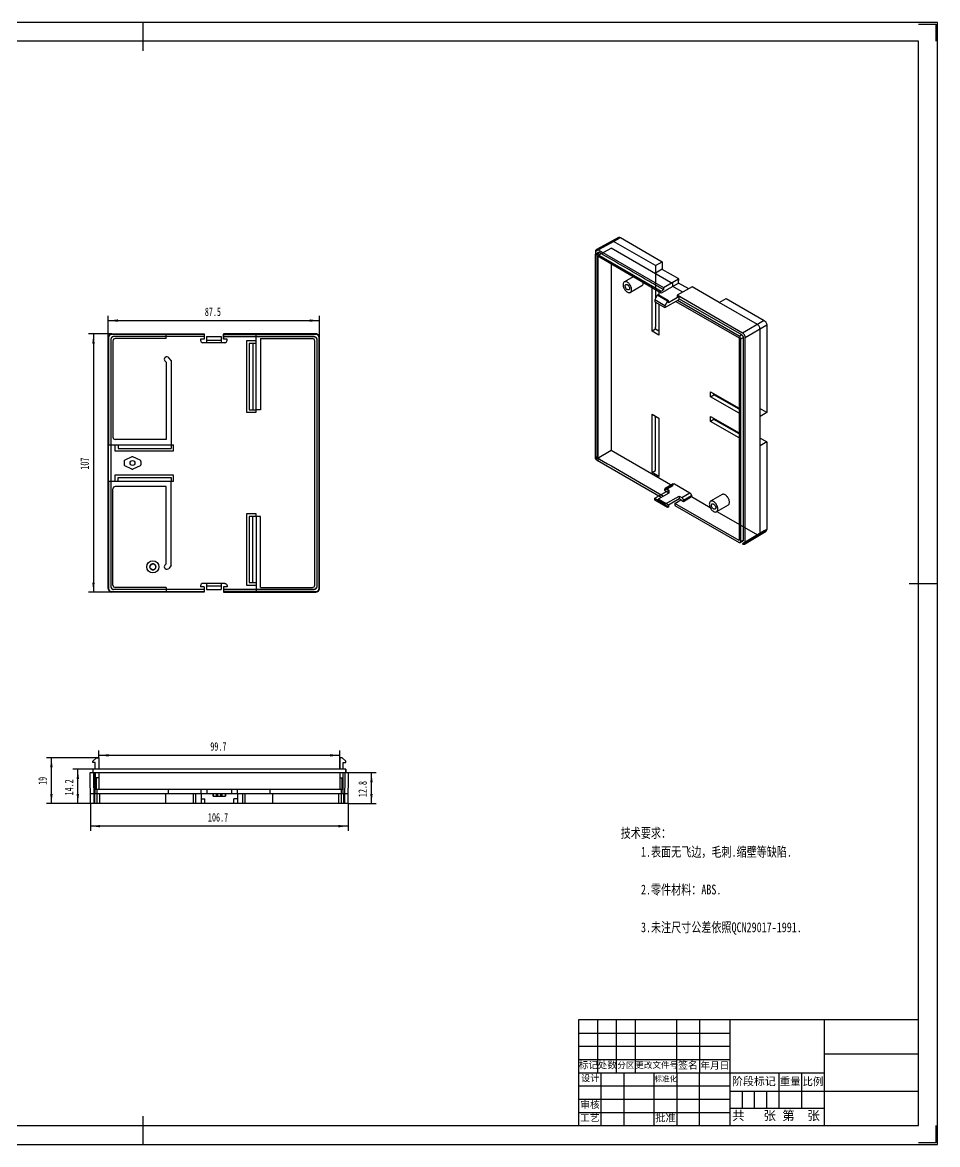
# Model space of a CAD drawing. Header units: millimetres. Extents: x 697 to 1355, y -341 to 124.
# Drawn here: x 975.8 to 1354.8, y -340.5 to 124.2 of the extents above; entities that cross this region are included whole.
import ezdxf

# ---------------------------------------------------------------- set-up
doc = ezdxf.new("R2010")
doc.units = ezdxf.units.MM
doc.layers.get('0').update_dxf_attribs({"lineweight": 0})
for name, color, linetype, lineweight in [('CAXA3', 7, 'Continuous', 25), ('CAXA4', 3, 'Continuous', 25), ('图框_内框线', 5, 'Continuous', 50), ('图框_外框线', 7, 'Continuous', 0), ('图框_标题栏文字', 6, 'Continuous', 0), ('图框_角线', 5, 'Continuous', 140)]:
    doc.layers.add(name, color=color, linetype=linetype, lineweight=lineweight)
doc.styles.add('UserTxtStyle1', font='', dxfattribs={"width": 0.75})
doc.styles.add('工程字', font='')
doc.styles.add('标准', font='', dxfattribs={"width": 0.667})
doc.styles.get('UserTxtStyle1').set_extended_font_data('SimSun')
doc.styles.get('工程字').set_extended_font_data('FangSong_GB2312')
doc.styles.get('标准').set_extended_font_data('FangSong_GB2312')
doc.dimstyles.new('标准', dxfattribs={"dimtxt": 3.5, "dimasz": 4, "dimexe": 2, "dimexo": 0, "dimtad": 1, "dimdsep": 46, "dimtxsty": '标准', "dimcen": 0, "dimdle": 6, "dimazin": 2, "dimtfac": 1, "dimtdec": 3, "dimtmove": 0, "dimatfit": 3, "dimfxl": 0, "dimtolj": 1, "dimtzin": 0, "dimarcsym": 0})

# ---------------------------------------------------------------- blocks, each defined once
blk = doc.blocks.new('*CAXBLOCK1213')
at = {"layer": 'CAXA4', "linetype": 'Continuous', "lineweight": 25}
for points in [[(1003.99, -208.67), (1007.99, -208.17), (1007.99, -209.17)], [(1110.69, -208.67), (1106.69, -208.17), (1106.69, -209.17)]]:
    blk.add_hatch(color=0, dxfattribs=at).paths.add_polyline_path(points, flags=0)
at = {"layer": 'CAXA4', "color": 0, "linetype": 'Continuous', "lineweight": 25}
for p, q in [((1003.99, -199.31), (1003.99, -210.67)), ((1110.69, -199.31), (1110.69, -210.67)), ((1110.69, -208.67), (1003.99, -208.67))]:
    blk.add_line(p, q, dxfattribs=at)
at = {"layer": 'CAXA4', "color": 0, "linetype": 'Continuous', "lineweight": 25, "insert": (1052.64, -203.25), "char_height": 3.5, "attachment_point": 1, "style": '标准'}
blk.add_mtext('\\fFangSong_GB2312|b0|i0|p34;106.7', dxfattribs=at)
blk = doc.blocks.new('*CAXBLOCK1314')
at = {"layer": 'CAXA4', "linetype": 'Continuous', "lineweight": 25}
for points in [[(1120.35, -186.51), (1120.85, -190.51), (1119.85, -190.51)], [(1120.35, -199.31), (1120.85, -195.31), (1119.85, -195.31)]]:
    blk.add_hatch(color=0, dxfattribs=at).paths.add_polyline_path(points, flags=0)
at = {"layer": 'CAXA4', "color": 0, "linetype": 'Continuous', "lineweight": 25}
for p, q in [((1101.59, -186.51), (1122.35, -186.51)), ((1120.35, -199.31), (1120.35, -186.51)), ((1110.69, -199.31), (1122.35, -199.31))]:
    blk.add_line(p, q, dxfattribs=at)
at = {"layer": 'CAXA4', "color": 0, "linetype": 'Continuous', "lineweight": 25, "insert": (1114.93, -196.64), "char_height": 3.5, "attachment_point": 1, "rotation": 90, "style": '标准'}
blk.add_mtext('\\fFangSong_GB2312|b0|i0|p34;12.8', dxfattribs=at)
blk = doc.blocks.new('*CAXBLOCK1415')
at = {"layer": 'CAXA4', "linetype": 'Continuous', "lineweight": 25}
for points in [[(998.74, -185.11), (999.24, -189.11), (998.24, -189.11)], [(998.74, -199.31), (999.24, -195.31), (998.24, -195.31)]]:
    blk.add_hatch(color=0, dxfattribs=at).paths.add_polyline_path(points, flags=0)
at = {"layer": 'CAXA4', "color": 0, "linetype": 'Continuous', "lineweight": 25}
for p, q in [((1004.99, -185.11), (996.74, -185.11)), ((998.74, -199.31), (998.74, -185.11)), ((1003.99, -199.31), (996.74, -199.31))]:
    blk.add_line(p, q, dxfattribs=at)
at = {"layer": 'CAXA4', "color": 0, "linetype": 'Continuous', "lineweight": 25, "insert": (993.32, -195.94), "char_height": 3.5, "attachment_point": 1, "rotation": 90, "style": '标准'}
blk.add_mtext('\\fFangSong_GB2312|b0|i0|p34;14.2', dxfattribs=at)
blk = doc.blocks.new('*CAXBLOCK1516')
at = {"layer": 'CAXA4', "linetype": 'Continuous', "lineweight": 25}
for points in [[(987.8, -180.31), (988.3, -184.31), (987.3, -184.31)], [(987.8, -199.31), (988.3, -195.31), (987.3, -195.31)]]:
    blk.add_hatch(color=0, dxfattribs=at).paths.add_polyline_path(points, flags=0)
at = {"layer": 'CAXA4', "color": 0, "linetype": 'Continuous', "lineweight": 25}
for p, q in [((1007.49, -180.31), (985.8, -180.31)), ((987.8, -199.31), (987.8, -180.31)), ((1003.99, -199.31), (985.8, -199.31))]:
    blk.add_line(p, q, dxfattribs=at)
at = {"layer": 'CAXA4', "color": 0, "linetype": 'Continuous', "lineweight": 25, "insert": (982.38, -191.59), "char_height": 3.5, "attachment_point": 1, "rotation": 90, "style": '标准'}
blk.add_mtext('\\fFangSong_GB2312|b0|i0|p34;19', dxfattribs=at)
blk = doc.blocks.new('*CAXBLOCK1617')
at = {"layer": 'CAXA4', "linetype": 'Continuous', "lineweight": 25}
for points in [[(1007.49, -179.33), (1011.49, -179.83), (1011.49, -178.83)], [(1107.19, -179.33), (1103.19, -179.83), (1103.19, -178.83)]]:
    blk.add_hatch(color=0, dxfattribs=at).paths.add_polyline_path(points, flags=0)
at = {"layer": 'CAXA4', "color": 0, "linetype": 'Continuous', "lineweight": 25}
for p, q in [((1007.49, -180.31), (1007.49, -177.33)), ((1007.49, -179.33), (1107.19, -179.33)), ((1107.19, -185.11), (1107.19, -177.33))]:
    blk.add_line(p, q, dxfattribs=at)
at = {"layer": 'CAXA4', "color": 0, "linetype": 'Continuous', "lineweight": 25, "insert": (1053.62, -173.91), "char_height": 3.5, "attachment_point": 1, "rotation": 0, "style": '标准'}
blk.add_mtext('\\fFangSong_GB2312|b0|i0|p34;99.7', dxfattribs=at)
blk = doc.blocks.new('*CAXBLOCK1819')
at = {"layer": 'CAXA4', "linetype": 'Continuous', "lineweight": 25}
for points in [[(1011.32, 0.72), (1015.32, 0.22), (1015.32, 1.22)], [(1098.82, 0.72), (1094.82, 0.22), (1094.82, 1.22)]]:
    blk.add_hatch(color=0, dxfattribs=at).paths.add_polyline_path(points, flags=0)
at = {"layer": 'CAXA4', "color": 0, "linetype": 'Continuous', "lineweight": 25}
for p, q in [((1011.32, -6.27), (1011.32, 2.72)), ((1011.32, 0.72), (1098.82, 0.72)), ((1098.82, -6.27), (1098.82, 2.72))]:
    blk.add_line(p, q, dxfattribs=at)
at = {"layer": 'CAXA4', "color": 0, "linetype": 'Continuous', "lineweight": 25, "insert": (1051.35, 6.14), "char_height": 3.5, "attachment_point": 1, "style": '标准'}
blk.add_mtext('\\fFangSong_GB2312|b0|i0|p34;87.5', dxfattribs=at)
blk = doc.blocks.new('*CAXBLOCK1920')
at = {"layer": 'CAXA4', "linetype": 'Continuous', "lineweight": 25}
for points in [[(1005.22, -4.77), (1004.72, -8.77), (1005.72, -8.77)], [(1005.22, -111.77), (1004.72, -107.77), (1005.72, -107.77)]]:
    blk.add_hatch(color=0, dxfattribs=at).paths.add_polyline_path(points, flags=0)
at = {"layer": 'CAXA4', "color": 0, "linetype": 'Continuous', "lineweight": 25}
for p, q in [((1012.82, -4.77), (1003.22, -4.77)), ((1005.22, -4.77), (1005.22, -111.77)), ((1012.82, -111.77), (1003.22, -111.77))]:
    blk.add_line(p, q, dxfattribs=at)
at = {"layer": 'CAXA4', "color": 0, "linetype": 'Continuous', "lineweight": 25, "insert": (999.8, -61.02), "char_height": 3.5, "attachment_point": 1, "rotation": 90, "style": '标准'}
blk.add_mtext('\\fFangSong_GB2312|b0|i0|p34;107', dxfattribs=at)

msp = doc.modelspace()

# ---------------------------------------------------------------- linework, layer by layer
at = {"color": 0, "linetype": 'Continuous', "lineweight": 25}
for p, q in [((1213.26, 29.467), (1222.417, 34.509)), ((1222.736, 35.201), (1213.579, 30.159)), ((1214.32, 30.079), (1223.477, 35.121)), ((1237.973, 23.525), (1220.616, 33.546)), ((1223.474, 35.123), (1240.801, 25.119)), ((1213.083, 27.895), (1214.78, 28.875)), ((1213.083, -55.956), (1213.083, 27.895)), ((1213.26, -55.449), (1213.26, 29.462)), ((1214.28, 28.924), (1213.29, 28.352)), ((1213.79, 27.487), (1219.656, 30.717)), ((1213.79, 28.304), (1240.377, 12.954)), ((1214.073, 28.467), (1214.073, -55.388)), ((1214.32, 30.079), (1241.367, 14.464)), ((1245.115, 16.019), (1219.656, 30.717)), ((1213.79, 27.487), (1213.79, -56.368)), ((1240.377, 12.137), (1213.79, 27.487)), ((1219.656, 24.1), (1219.656, -52.981)), ((1237.973, 23.525), (1240.801, 25.119)), ((1237.973, 23.525), (1237.973, 14.342)), ((1240.801, 25.119), (1240.801, 21.976)), ((1228.756, 18.847), (1225.091, 16.731)), ((1240.801, 21.976), (1237.973, 20.343)), ((1247.596, 17.969), (1240.729, 21.934)), ((1232.399, 15.177), (1227.591, 12.401)), ((1236.559, -3.703), (1236.559, 14.342)), ((1241.367, 14.464), (1247.59, 17.973)), ((1241.367, 14.464), (1241.367, 13.525)), ((1242.852, 13.566), (1247.59, 16.301)), ((1245.115, 15.689), (1245.115, 16.019)), ((1249.278, 12.469), (1245.822, 14.464)), ((1253.247, 14.707), (1247.024, 11.198)), ((1251.782, 13.881), (1247.59, 16.301)), ((1264.419, 8.256), (1253.247, 14.707)), ((1238.751, 11.198), (1237.69, 9.361)), ((1237.69, 9.361), (1237.69, 8.545)), ((1241.933, 6.912), (1237.69, 9.361)), ((1237.973, 13.525), (1237.973, 9.851)), ((1239.104, 11.402), (1238.751, 11.198)), ((1242.994, 8.749), (1238.751, 11.198)), ((1243.347, 8.953), (1239.104, 11.402)), ((1239.387, 12.709), (1239.387, 11.239)), ((1242.852, 13.533), (1240.377, 12.137)), ((1240.377, 12.954), (1241.367, 13.525)), ((1241.933, 6.095), (1247.802, 9.484)), ((1247.802, 10.708), (1243.347, 8.136)), ((1247.024, 11.198), (1247.024, 10.259)), ((1274.071, -4.417), (1247.024, 11.198)), ((1247.802, 9.484), (1247.802, 10.708)), ((1247.802, 9.81), (1273.619, -5.095)), ((1264.419, 8.256), (1267.247, 9.851)), ((1267.247, 9.851), (1283.016, 0.747)), ((1237.69, 8.545), (1241.933, 6.095)), ((1237.973, 8.381), (1237.973, -2.029)), ((1239.387, 7.565), (1239.387, -5.336)), ((1242.994, 8.749), (1241.933, 6.912)), ((1241.933, 6.912), (1241.933, 6.095)), ((1243.347, 8.953), (1242.994, 8.749)), ((1243.347, 8.136), (1243.347, 8.953)), ((1246.388, 8.667), (1272.621, -6.479)), ((1272.63, -5.667), (1247.095, 9.075)), ((1280.221, -0.866), (1264.419, 8.256)), ((1283.016, 0.747), (1274.071, -4.417)), ((1237.973, -2.887), (1236.559, -3.703)), ((1239.387, -5.336), (1236.559, -3.703)), ((1237.973, -2.887), (1237.973, -2.029)), ((1239.387, -3.703), (1237.973, -2.887)), ((1275.132, -6.254), (1284.077, -1.09)), ((1281.281, -38.954), (1281.281, -2.703)), ((1284.077, -1.09), (1284.077, -37.302)), ((1011.319, -6.267), (1011.469, -6.416)), ((1011.319, -110.267), (1011.319, -6.272)), ((1011.422, -50.767), (1011.422, -6.37)), ((1011.469, -6.416), (1011.469, -50.767)), ((1012.469, -6.917), (1012.469, -109.617)), ((1012.969, -4.917), (1012.819, -4.767)), ((1012.819, -4.767), (1051.069, -4.767)), ((1012.922, -4.87), (1035.269, -4.87)), ((1035.269, -4.917), (1012.969, -4.917)), ((1013.269, -7.717), (1013.269, -47.517)), ((1051.069, -5.917), (1013.458, -5.917)), ((1035.269, -6.717), (1014.269, -6.717)), ((1035.269, -6.717), (1035.269, -4.87)), ((1035.269, -4.87), (1051.069, -4.87)), ((1049.569, -6.958), (1049.569, -7.417)), ((1051.069, -6.958), (1049.569, -6.958)), ((1059.569, -8.417), (1050.569, -8.417)), ((1051.069, -4.767), (1051.069, -6.958)), ((1052.069, -5.917), (1052.069, -8.417)), ((1052.069, -5.917), (1058.069, -5.917)), ((1052.069, -7.417), (1058.069, -7.417)), ((1058.069, -5.917), (1058.069, -8.417)), ((1059.06, -4.87), (1072.669, -4.87)), ((1059.069, -4.767), (1059.069, -6.958)), ((1097.319, -4.767), (1059.069, -4.767)), ((1096.669, -5.917), (1059.069, -5.917)), ((1060.569, -6.958), (1059.069, -6.958)), ((1060.569, -7.417), (1060.569, -6.958)), ((1068.669, -7.717), (1068.669, -37.217)), ((1072.669, -7.717), (1068.669, -7.717)), ((1069.769, -8.767), (1069.769, -36.167)), ((1072.669, -8.767), (1069.769, -8.767)), ((1071.269, -8.767), (1071.269, -36.167)), ((1072.669, -36.167), (1072.669, -4.87)), ((1072.669, -4.87), (1097.216, -4.87)), ((1097.174, -4.917), (1072.669, -4.917)), ((1074.369, -6.717), (1074.369, -36.167)), ((1074.369, -6.717), (1095.869, -6.717)), ((1096.869, -108.817), (1096.869, -7.717)), ((1097.319, -4.767), (1097.169, -4.917)), ((1097.669, -6.917), (1097.669, -109.617)), ((1098.819, -6.267), (1098.669, -6.416)), ((1098.669, -110.117), (1098.669, -6.416)), ((1098.716, -6.37), (1098.716, -110.164)), ((1098.819, -110.267), (1098.819, -6.272)), ((1272.621, -6.479), (1272.621, -90.333)), ((1272.63, -5.667), (1273.619, -5.095)), ((1273.329, -6.887), (1274.319, -6.315)), ((1273.329, -90.739), (1273.329, -6.887)), ((1274.319, -6.315), (1274.319, -90.17)), ((1275.132, -91.17), (1275.132, -6.259)), ((1034.812, -15.994), (1035.269, -16.535)), ((1035.269, -16.535), (1035.269, -48.517)), ((1037.369, -15.767), (1036.416, -14.639)), ((1037.369, -15.767), (1037.369, -50.767)), ((1260.813, -30.811), (1260.813, -28.769)), ((1260.813, -28.769), (1272.621, -35.587)), ((1260.813, -30.811), (1262.227, -29.994)), ((1272.621, -37.628), (1260.813, -30.811)), ((1262.227, -29.994), (1262.227, -29.586)), ((1272.621, -35.995), (1262.227, -29.994)), ((1069.769, -36.167), (1072.669, -36.167)), ((1072.669, -37.217), (1072.669, -36.167)), ((1074.369, -36.167), (1072.669, -36.167)), ((1284.077, -37.302), (1281.248, -35.669)), ((1068.669, -37.217), (1072.669, -37.217)), ((1236.559, -38.078), (1239.387, -39.711)), ((1236.559, -62.165), (1236.559, -38.078)), ((1239.387, -39.711), (1239.387, -63.798)), ((1260.813, -41.017), (1260.813, -38.976)), ((1260.813, -38.976), (1272.621, -45.793)), ((1262.227, -40.2), (1260.813, -41.017)), ((1272.621, -47.835), (1260.813, -41.017)), ((1262.227, -40.2), (1262.227, -39.792)), ((1272.621, -46.202), (1262.227, -40.2)), ((1284.077, -37.302), (1281.281, -38.954)), ((1281.281, -51.201), (1281.281, -38.954)), ((1011.422, -65.767), (1011.422, -50.767)), ((1011.422, -50.767), (1038.369, -50.767)), ((1014.069, -50.767), (1014.069, -53.267)), ((1035.269, -48.517), (1014.269, -48.517)), ((1015.469, -50.767), (1015.469, -52.267)), ((1037.369, -50.767), (1037.369, -52.267)), ((1038.369, -53.267), (1038.369, -50.767)), ((1284.077, -49.549), (1281.248, -47.916)), ((1284.077, -49.549), (1281.281, -51.201)), ((1284.077, -49.549), (1284.077, -85.761)), ((1014.069, -53.267), (1038.369, -53.267)), ((1015.469, -52.267), (1037.369, -52.267)), ((1021.161, -55.762), (1018.161, -57.133)), ((1024.577, -57.133), (1021.577, -55.762)), ((1213.083, -55.96), (1214.073, -55.388)), ((1213.79, -56.368), (1219.656, -52.981)), ((1219.656, -52.981), (1245.115, -67.679)), ((1281.281, -87.452), (1281.281, -51.201)), ((1017.869, -57.588), (1017.869, -58.945)), ((1021.161, -60.772), (1018.161, -59.4)), ((1024.577, -59.4), (1021.577, -60.772)), ((1024.869, -57.588), (1024.869, -58.945)), ((1213.79, -57.184), (1214.78, -56.613)), ((1240.377, -72.534), (1213.79, -57.184)), ((1014.069, -63.267), (1014.069, -65.767)), ((1038.369, -63.267), (1014.069, -63.267)), ((1015.469, -65.767), (1015.469, -64.267)), ((1015.469, -64.267), (1037.369, -64.267)), ((1037.369, -64.267), (1037.369, -65.767)), ((1038.369, -65.767), (1038.369, -63.267)), ((1236.559, -62.165), (1237.973, -61.348)), ((1239.387, -63.798), (1236.559, -62.165)), ((1011.422, -110.164), (1011.422, -65.767)), ((1011.422, -65.767), (1038.369, -65.767)), ((1011.469, -65.767), (1011.469, -110.117)), ((1013.269, -108.817), (1013.269, -69.017)), ((1035.269, -68.017), (1014.269, -68.017)), ((1035.269, -99.998), (1035.269, -68.017)), ((1037.369, -100.767), (1037.369, -65.767)), ((1237.69, -72.861), (1243.559, -69.472)), ((1245.822, -66.941), (1241.791, -69.268)), ((1245.115, -67.679), (1241.791, -69.643)), ((1241.791, -69.268), (1241.791, -69.643)), ((1241.791, -69.643), (1242.852, -70.255)), ((1245.33, -66.905), (1242.006, -68.824)), ((1242.499, -68.86), (1243.559, -69.472)), ((1243.559, -69.472), (1243.559, -70.697)), ((1245.115, -67.679), (1245.115, -67.349)), ((1245.822, -66.941), (1252.186, -70.615)), ((1237.69, -72.861), (1241.933, -75.31)), ((1237.69, -73.677), (1237.69, -72.861)), ((1242.994, -76.739), (1237.69, -73.677)), ((1239.104, -74.085), (1238.751, -74.29)), ((1243.559, -70.697), (1239.104, -73.269)), ((1243.347, -75.718), (1239.104, -73.269)), ((1239.104, -73.269), (1239.104, -74.085)), ((1243.347, -76.535), (1239.104, -74.085)), ((1241.933, -75.31), (1247.802, -71.922)), ((1242.852, -70.289), (1242.852, -70.255)), ((1243.559, -70.697), (1242.852, -70.289)), ((1247.802, -73.146), (1243.347, -75.718)), ((1246.034, -74.984), (1248.509, -73.521)), ((1247.802, -71.922), (1248.863, -72.534)), ((1247.802, -71.922), (1247.802, -73.146)), ((1248.509, -73.555), (1247.802, -73.146)), ((1248.509, -73.521), (1249.57, -74.134)), ((1248.509, -73.521), (1248.509, -73.555)), ((1248.863, -72.534), (1252.186, -70.615)), ((1252.893, -71.84), (1249.57, -73.759)), ((1249.57, -74.134), (1252.893, -72.17)), ((1249.57, -73.759), (1249.57, -74.134)), ((1252.893, -71.84), (1252.893, -72.17)), ((1252.893, -72.17), (1260.613, -76.627)), ((1265.608, -71.328), (1260.8, -74.104)), ((1241.933, -76.127), (1241.933, -75.31)), ((1243.347, -76.535), (1242.994, -76.739)), ((1243.347, -75.718), (1243.347, -76.535)), ((1272.621, -90.333), (1246.034, -74.984)), ((1246.034, -74.984), (1246.034, -75.8)), ((1246.034, -75.8), (1272.63, -91.154)), ((1268.108, -75.658), (1263.3, -78.434)), ((1263.408, -78.358), (1264.419, -78.941)), ((1264.419, -78.941), (1280.221, -88.064)), ((1072.669, -79.317), (1068.669, -79.317)), ((1068.669, -79.317), (1068.669, -108.817)), ((1072.669, -80.367), (1069.769, -80.367)), ((1069.769, -80.367), (1069.769, -107.767)), ((1071.269, -107.767), (1071.269, -80.367)), ((1072.669, -80.367), (1072.669, -79.317)), ((1074.369, -80.367), (1072.669, -80.367)), ((1072.669, -80.367), (1072.669, -111.664)), ((1074.369, -109.817), (1074.369, -80.367)), ((1283.016, -86.374), (1274.071, -91.783)), ((1274.83, -91.852), (1283.775, -86.443)), ((1284.077, -85.761), (1275.132, -91.17)), ((1272.63, -91.154), (1273.619, -90.583)), ((1273.121, -91.199), (1274.111, -90.627)), ((1273.329, -90.742), (1274.319, -90.17)), ((1034.812, -100.539), (1035.269, -99.998)), ((1037.369, -100.767), (1036.416, -101.894)), ((1011.469, -110.117), (1011.319, -110.267)), ((1051.069, -110.617), (1013.458, -110.617)), ((1035.269, -109.817), (1014.269, -109.817)), ((1035.269, -109.817), (1035.269, -111.664)), ((1049.569, -109.117), (1049.569, -109.576)), ((1051.069, -109.576), (1049.569, -109.576)), ((1059.569, -108.117), (1050.569, -108.117)), ((1051.069, -109.576), (1051.069, -111.767)), ((1052.069, -108.117), (1052.069, -110.617)), ((1052.069, -109.117), (1058.069, -109.117)), ((1052.069, -110.617), (1058.069, -110.617)), ((1058.069, -108.117), (1058.069, -110.617)), ((1060.569, -109.576), (1059.069, -109.576)), ((1059.069, -109.576), (1059.069, -111.767)), ((1059.069, -110.617), (1096.669, -110.617)), ((1060.569, -109.117), (1060.569, -109.576)), ((1068.669, -108.817), (1072.669, -108.817)), ((1069.769, -107.767), (1072.669, -107.767)), ((1074.369, -109.817), (1095.869, -109.817)), ((1098.819, -110.267), (1098.669, -110.117)), ((1012.969, -111.617), (1012.819, -111.767)), ((1051.069, -111.767), (1012.819, -111.767)), ((1035.269, -111.664), (1012.922, -111.664)), ((1035.269, -111.617), (1012.969, -111.617)), ((1051.079, -111.664), (1035.269, -111.664)), ((1072.669, -111.664), (1059.069, -111.664)), ((1059.069, -111.767), (1097.319, -111.767)), ((1072.669, -111.617), (1097.169, -111.617)), ((1097.216, -111.664), (1072.669, -111.664)), ((1097.319, -111.767), (1097.169, -111.617)), ((1004.991, -181.812), (1006.491, -180.312)), ((1006.491, -180.312), (1007.491, -180.312)), ((1007.491, -180.312), (1007.491, -185.112)), ((1108.191, -180.312), (1107.191, -180.312)), ((1107.191, -180.312), (1107.191, -185.112)), ((1109.691, -181.812), (1108.191, -180.312)), ((1004.991, -185.112), (1004.981, -186.512)), ((1004.991, -182.312), (1004.991, -181.812)), ((1005.991, -182.312), (1004.991, -182.312)), ((1004.991, -185.106), (1004.991, -186.512)), ((1109.691, -185.112), (1004.991, -185.112)), ((1005.991, -185.112), (1005.991, -182.312)), ((1108.691, -182.312), (1109.691, -182.312)), ((1108.691, -185.112), (1108.691, -182.312)), ((1109.691, -182.312), (1109.691, -181.812)), ((1109.702, -186.512), (1109.691, -185.105)), ((1109.691, -185.112), (1109.691, -186.512)), ((1003.991, -199.312), (1003.841, -186.512)), ((1003.841, -186.512), (1013.09, -186.512)), ((1005.491, -199.312), (1005.341, -186.512)), ((1005.991, -195.312), (1005.991, -186.512)), ((1007.491, -188.612), (1005.991, -188.612)), ((1006.087, -193.312), (1006.008, -186.512)), ((1006.491, -193.312), (1006.491, -188.612)), ((1007.491, -186.512), (1007.491, -193.312)), ((1013.09, -186.512), (1015.593, -186.512)), ((1015.593, -186.512), (1099.089, -186.512)), ((1099.089, -186.512), (1101.591, -186.512)), ((1101.591, -186.512), (1110.841, -186.512)), ((1107.191, -186.512), (1107.191, -193.312)), ((1107.191, -188.612), (1108.691, -188.612)), ((1108.191, -193.312), (1108.191, -188.612)), ((1108.595, -193.312), (1108.675, -186.512)), ((1108.691, -195.312), (1108.691, -186.512)), ((1109.341, -186.512), (1109.191, -199.312)), ((1110.691, -199.312), (1110.841, -186.512)), ((1006.087, -193.312), (1011.841, -193.312)), ((1006.791, -199.312), (1006.791, -193.312)), ((1011.841, -193.312), (1016.841, -193.312)), ((1016.841, -193.312), (1097.841, -193.312)), ((1036.291, -195.312), (1036.291, -193.312)), ((1049.841, -195.312), (1049.841, -193.312)), ((1052.341, -195.312), (1052.341, -193.312)), ((1062.341, -193.312), (1062.341, -195.312)), ((1064.841, -195.312), (1064.841, -193.312)), ((1078.391, -195.312), (1078.391, -193.312)), ((1097.841, -193.312), (1102.841, -193.312)), ((1102.841, -193.312), (1108.595, -193.312)), ((1107.891, -199.312), (1107.891, -193.312)), ((1110.739, -195.312), (1003.944, -195.312)), ((1110.691, -199.312), (1003.991, -199.312)), ((1005.791, -199.312), (1005.791, -195.312)), ((1007.841, -199.312), (1007.841, -195.312)), ((1035.241, -199.312), (1035.241, -195.312)), ((1046.591, -199.312), (1046.591, -195.312)), ((1047.591, -199.312), (1047.591, -195.312)), ((1049.841, -195.312), (1049.841, -199.312)), ((1049.841, -197.312), (1051.341, -197.312)), ((1051.341, -199.312), (1051.341, -197.312)), ((1054.792, -195.312), (1054.792, -196.312)), ((1054.792, -196.312), (1059.891, -196.312)), ((1054.836, -196.312), (1054.836, -195.312)), ((1056.208, -196.312), (1056.208, -195.312)), ((1056.345, -196.312), (1056.345, -195.312)), ((1056.662, -196.312), (1056.662, -195.312)), ((1058.02, -196.312), (1058.02, -195.312)), ((1058.338, -196.312), (1058.338, -195.312)), ((1058.475, -196.312), (1058.475, -195.312)), ((1059.846, -196.312), (1059.846, -195.312)), ((1059.891, -195.312), (1059.891, -196.312)), ((1064.841, -197.312), (1063.341, -197.312)), ((1063.341, -199.312), (1063.341, -197.312)), ((1064.841, -195.312), (1064.841, -199.312)), ((1067.091, -199.312), (1067.091, -195.312)), ((1068.091, -199.312), (1068.091, -195.312)), ((1079.441, -199.312), (1079.441, -195.312)), ((1106.841, -199.312), (1106.841, -195.312)), ((1108.891, -199.312), (1108.891, -195.312))]:
    msp.add_line(p, q, dxfattribs=at)
for centre, radius in [((1021.366, -58.266), 0.997), ((1029.819, -101.267), 2.5), ((1029.818, -101.266), 1.251)]:
    msp.add_circle(centre, radius, dxfattribs=at)
for centre, radius, start, end in [((1012.969, -6.416), 1.5, 89.99717, 180.00928), ((1013.471, -6.918), 1.002, 90.75927, 179.89454), ((1014.269, -7.717), 1, 90, 179.99989), ((1095.869, -7.717), 1, 0, 90), ((1096.667, -6.919), 1.002, 0.10784, 89.89216), ((1035.614, -15.317), 1.05, 40.20782, 220.20782), ((1014.269, -47.517), 1, 180, 270), ((1021.369, -56.223), 0.506, 65.7454, 114.2546), ((1018.379, -57.594), 0.51, 115.28802, 179.27915), ((1018.379, -58.939), 0.51, 180.72085, 244.71198), ((1024.359, -57.594), 0.51, 0.72085, 64.71197), ((1024.359, -58.939), 0.51, 295.28803, 359.27915), ((7505.651, 10809.059), 12555.392, 239.9305525, 240.0706511), ((1021.369, -60.31), 0.506, 245.7454, 294.2546), ((1014.269, -69.017), 1, 90, 180), ((1035.614, -101.217), 1.05, 139.79218, 319.79218), ((1012.819, -110.267), 1.5, 179.99452, 270.00548), ((1012.969, -110.117), 1.5, 179.99072, 270.00283), ((1013.471, -109.615), 1.002, 180.10546, 269.24073), ((1014.269, -108.817), 1, 180, 269.99989), ((1095.869, -108.817), 1, 270, 0), ((1096.667, -109.615), 1.002, 270.10784, 359.89216), ((1097.319, -110.267), 1.5, 269.99453, 0.00547)]:
    msp.add_arc(centre, radius, start, end, dxfattribs=at)
msp.add_ellipse((1097.169, -110.117), major_axis=(-1.061, 1.061), ratio=0.9998629, start_param=2.3562631, end_param=3.9269222, dxfattribs=at)
for points, knots in [([(1220.616, 33.546), (1220.524, 33.603), (1220.33, 33.69), (1220.019, 33.703), (1219.746, 33.559), (1219.584, 33.276), (1219.557, 33.054), (1219.555, 32.933)], [0, 0, 0, 0, 0.325254, 0.6233847, 0.9044049, 1.2032266, 1.5639782, 1.5639782, 1.5639782, 1.5639782]), ([(1222.417, 34.509), (1222.417, 34.626), (1222.442, 34.842), (1222.59, 35.12), (1222.849, 35.274), (1223.167, 35.269), (1223.371, 35.183), (1223.474, 35.123)], [0, 0, 0, 0, 0.3493677, 0.6421119, 0.9117268, 1.2072724, 1.5628623, 1.5628623, 1.5628623, 1.5628623]), ([(1213.083, 27.895), (1213.083, 27.946), (1213.091, 28.042), (1213.131, 28.174), (1213.196, 28.281), (1213.287, 28.359), (1213.399, 28.398), (1213.525, 28.401), (1213.659, 28.37), (1213.746, 28.329), (1213.79, 28.304)], [0, 0, 0, 0, 0.1515508, 0.2872845, 0.4096351, 0.5236246, 0.6376138, 0.7599634, 0.8956957, 1.0472451, 1.0472451, 1.0472451, 1.0472451]), ([(1213.26, 29.462), (1213.26, 29.523), (1213.266, 29.64), (1213.303, 29.805), (1213.365, 29.95), (1213.452, 30.069), (1213.563, 30.157), (1213.694, 30.211), (1213.84, 30.23), (1213.996, 30.213), (1214.16, 30.163), (1214.267, 30.11), (1214.32, 30.079)], [0, 0, 0, 0, 0.1813672, 0.3498658, 0.5063289, 0.6507248, 0.7883116, 0.9256667, 1.0694876, 1.2242978, 1.3944139, 1.5803751, 1.5803751, 1.5803751, 1.5803751]), ([(1214.78, 28.875), (1214.754, 28.89), (1214.703, 28.916), (1214.625, 28.946), (1214.548, 28.965), (1214.475, 28.973), (1214.405, 28.969), (1214.339, 28.953), (1214.279, 28.926), (1214.226, 28.887), (1214.179, 28.839), (1214.141, 28.78), (1214.111, 28.712), (1214.089, 28.637), (1214.076, 28.554), (1214.073, 28.496), (1214.073, 28.467)], [0, 0, 0, 0, 0.0888354, 0.1723842, 0.2507338, 0.3242767, 0.3937496, 0.4602442, 0.5251585, 0.590073, 0.6565679, 0.7260413, 0.7995849, 0.8779353, 0.9614849, 1.0503211, 1.0503211, 1.0503211, 1.0503211]), ([(1241.367, 13.525), (1239.151, 14.805), (1230.291, 19.925), (1221.433, 25.049), (1214.78, 28.875)], [0, 0, 0, 0, 7.6764195, 30.7002386, 30.7002386, 30.7002386, 30.7002386]), ([(1228.109, 13.545), (1228.109, 13.767), (1228.041, 14.24), (1227.797, 14.94), (1227.411, 15.614), (1226.923, 16.189), (1226.385, 16.616), (1225.832, 16.847), (1225.303, 16.864), (1224.864, 16.607), (1224.616, 16.136), (1224.573, 15.771), (1224.573, 15.575)], [0, 0, 0, 0, 0.6636356, 1.4200747, 2.2125675, 2.9798541, 3.66978, 4.2556827, 4.7498256, 5.2022102, 5.698779, 6.2882426, 6.2882426, 6.2882426, 6.2882426]), ([(1224.573, 15.575), (1224.573, 15.344), (1224.649, 14.861), (1224.902, 14.156), (1225.292, 13.49), (1225.779, 12.925), (1226.316, 12.505), (1226.869, 12.281), (1227.399, 12.273), (1227.83, 12.539), (1228.065, 13.003), (1228.109, 13.357), (1228.109, 13.545)], [0, 0, 0, 0, 0.6907166, 1.4515785, 2.234941, 2.9927673, 3.678033, 4.262179, 4.7557036, 5.2084558, 5.700108, 6.2643161, 6.2643161, 6.2643161, 6.2643161]), ([(1227.225, 14.056), (1227.225, 13.948), (1227.2, 13.748), (1227.041, 13.499), (1226.771, 13.398), (1226.467, 13.461), (1226.163, 13.647), (1225.882, 13.934), (1225.652, 14.291), (1225.498, 14.678), (1225.456, 14.948), (1225.456, 15.076)], [0, 0, 0, 0, 0.3231713, 0.5904137, 0.8431551, 1.1352972, 1.4899511, 1.8976968, 2.3311005, 2.7558683, 3.1399135, 3.1399135, 3.1399135, 3.1399135]), ([(1225.457, 15.029), (1225.457, 15.137), (1225.479, 15.333), (1225.597, 15.603), (1225.855, 15.714), (1226.153, 15.7), (1226.469, 15.521), (1226.767, 15.235), (1227.018, 14.866), (1227.18, 14.466), (1227.224, 14.187), (1227.225, 14.056)], [0, 0, 0, 0, 0.325137, 0.5913911, 0.8329334, 1.1148844, 1.4601485, 1.8953291, 2.3457445, 2.7883216, 3.182114, 3.182114, 3.182114, 3.182114]), ([(1232.399, 15.178), (1232.489, 15.23), (1232.689, 15.402), (1232.88, 15.807), (1232.917, 16.142), (1232.917, 16.322)], [0, 0, 0, 0, 0.3106865, 0.769503, 1.3086769, 1.3086769, 1.3086769, 1.3086769]), ([(1245.822, 14.464), (1245.774, 14.492), (1245.679, 14.56), (1245.504, 14.731), (1245.319, 14.99), (1245.187, 15.28), (1245.127, 15.517), (1245.115, 15.633), (1245.115, 15.689)], [0, 0, 0, 0, 0.1672938, 0.3476132, 0.7317155, 1.1158186, 1.2961389, 1.463434, 1.463434, 1.463434, 1.463434]), ([(1283.016, 0.747), (1283.134, 0.679), (1283.361, 0.502), (1283.648, 0.165), (1283.88, -0.232), (1284.034, -0.656), (1284.077, -0.949), (1284.077, -1.09)], [0, 0, 0, 0, 0.4076908, 0.8557205, 1.3226657, 1.7790351, 2.2010318, 2.2010318, 2.2010318, 2.2010318]), ([(1275.132, -6.259), (1275.132, -6.121), (1275.092, -5.834), (1274.943, -5.415), (1274.715, -5.016), (1274.425, -4.671), (1274.193, -4.487), (1274.071, -4.417)], [0, 0, 0, 0, 0.4123317, 0.860363, 1.3273083, 1.7836761, 2.2055877, 2.2055877, 2.2055877, 2.2055877]), ([(1281.281, -2.703), (1281.281, -2.564), (1281.239, -2.269), (1281.08, -1.837), (1280.838, -1.431), (1280.55, -1.098), (1280.33, -0.925), (1280.221, -0.866)], [0, 0, 0, 0, 0.418153, 0.8844326, 1.3724037, 1.8289387, 2.2003366, 2.2003366, 2.2003366, 2.2003366]), ([(1011.319, -6.272), (1011.319, -6.115), (1011.367, -5.802), (1011.581, -5.378), (1011.914, -5.04), (1012.34, -4.818), (1012.659, -4.767), (1012.819, -4.767)], [0, 0, 0, 0, 0.4706466, 0.9341346, 1.4010888, 1.8719539, 2.3521575, 2.3521575, 2.3521575, 2.3521575]), ([(1011.422, -6.37), (1011.423, -6.211), (1011.473, -5.889), (1011.702, -5.456), (1012.056, -5.119), (1012.477, -4.912), (1012.78, -4.865), (1012.922, -4.87)], [0, 0, 0, 0, 0.4761351, 0.9566825, 1.4447305, 1.9183269, 2.34466, 2.34466, 2.34466, 2.34466]), ([(1013.458, -5.917), (1013.421, -5.917), (1013.347, -5.922), (1013.237, -5.942), (1013.13, -5.974), (1013.027, -6.018), (1012.93, -6.073), (1012.84, -6.138), (1012.757, -6.213), (1012.683, -6.296), (1012.619, -6.387), (1012.565, -6.485), (1012.523, -6.588), (1012.492, -6.695), (1012.474, -6.805), (1012.469, -6.88), (1012.469, -6.917)], [0, 0, 0, 0, 0.1113096, 0.2226131, 0.3339108, 0.4452028, 0.556489, 0.6677695, 0.7790442, 0.8903132, 1.0015765, 1.112834, 1.2240857, 1.3353317, 1.446572, 1.5578065, 1.5578065, 1.5578065, 1.5578065]), ([(1096.669, -5.917), (1096.707, -5.917), (1096.781, -5.921), (1096.892, -5.94), (1097, -5.971), (1097.104, -6.014), (1097.202, -6.069), (1097.293, -6.134), (1097.377, -6.209), (1097.452, -6.292), (1097.517, -6.384), (1097.572, -6.482), (1097.615, -6.586), (1097.646, -6.694), (1097.665, -6.804), (1097.669, -6.879), (1097.669, -6.917)], [0, 0, 0, 0, 0.1120454, 0.2240967, 0.3361538, 0.4482168, 0.5602857, 0.6723605, 0.7844411, 0.8965276, 1.00862, 1.1207182, 1.2328223, 1.3449323, 1.4570482, 1.5691704, 1.5691704, 1.5691704, 1.5691704]), ([(1098.669, -6.416), (1098.669, -6.261), (1098.621, -5.95), (1098.408, -5.528), (1098.075, -5.19), (1097.65, -4.969), (1097.333, -4.917), (1097.174, -4.917)], [0, 0, 0, 0, 0.4649553, 0.9284433, 1.3953976, 1.8662627, 2.341327, 2.341327, 2.341327, 2.341327]), ([(1097.216, -4.87), (1097.359, -4.863), (1097.661, -4.908), (1098.08, -5.116), (1098.43, -5.453), (1098.661, -5.886), (1098.713, -6.208), (1098.716, -6.37)], [0, 0, 0, 0, 0.4272913, 0.8967595, 1.3833409, 1.8612404, 2.344784, 2.344784, 2.344784, 2.344784]), ([(1098.819, -6.272), (1098.819, -6.195), (1098.808, -6.04), (1098.755, -5.812), (1098.666, -5.592), (1098.543, -5.388), (1098.389, -5.207), (1098.209, -5.052), (1098.007, -4.927), (1097.788, -4.835), (1097.557, -4.779), (1097.398, -4.767), (1097.319, -4.767)], [0, 0, 0, 0, 0.2306969, 0.4643984, 0.7017636, 0.9386415, 1.1752924, 1.4119026, 1.6487857, 1.8849541, 2.1221773, 2.359471, 2.359471, 2.359471, 2.359471]), ([(1273.329, -6.887), (1273.328, -6.831), (1273.318, -6.716), (1273.262, -6.479), (1273.136, -6.188), (1272.949, -5.932), (1272.772, -5.763), (1272.678, -5.695), (1272.63, -5.667)], [0, 0, 0, 0, 0.1666393, 0.3463559, 0.7278317, 1.1098786, 1.290253, 1.4577322, 1.4577322, 1.4577322, 1.4577322]), ([(1273.619, -5.095), (1273.646, -5.111), (1273.7, -5.147), (1273.777, -5.208), (1273.852, -5.277), (1273.925, -5.355), (1273.993, -5.439), (1274.057, -5.528), (1274.115, -5.623), (1274.167, -5.721), (1274.212, -5.821), (1274.25, -5.922), (1274.28, -6.023), (1274.302, -6.123), (1274.315, -6.22), (1274.318, -6.284), (1274.319, -6.315)], [0, 0, 0, 0, 0.0939173, 0.1924447, 0.2950279, 0.4009872, 0.5095469, 0.6198617, 0.7310414, 0.8421742, 0.9523495, 1.0606805, 1.1663279, 1.2685246, 1.3666024, 1.4600217, 1.4600217, 1.4600217, 1.4600217]), ([(1214.32, -57.286), (1214.256, -57.249), (1214.129, -57.162), (1213.951, -57.003), (1213.785, -56.817), (1213.634, -56.608), (1213.504, -56.382), (1213.398, -56.148), (1213.32, -55.91), (1213.272, -55.677), (1213.26, -55.523), (1213.26, -55.449)], [0, 0, 0, 0, 0.2230709, 0.4615417, 0.7125533, 0.9714377, 1.2325997, 1.4916253, 1.7422065, 1.9812158, 2.2037682, 2.2037682, 2.2037682, 2.2037682]), ([(1214.073, -55.388), (1214.073, -55.419), (1214.076, -55.484), (1214.09, -55.582), (1214.112, -55.682), (1214.142, -55.784), (1214.181, -55.886), (1214.226, -55.987), (1214.279, -56.085), (1214.338, -56.18), (1214.403, -56.27), (1214.472, -56.355), (1214.545, -56.432), (1214.621, -56.501), (1214.699, -56.562), (1214.753, -56.597), (1214.78, -56.613)], [0, 0, 0, 0, 0.0941205, 0.1929639, 0.2959772, 0.4024753, 0.511672, 0.6227075, 0.7346741, 0.8466407, 0.957676, 1.0668724, 1.17337, 1.2763827, 1.3752254, 1.4693451, 1.4693451, 1.4693451, 1.4693451]), ([(1213.79, -57.184), (1213.741, -57.156), (1213.646, -57.089), (1213.468, -56.921), (1213.278, -56.663), (1213.15, -56.37), (1213.094, -56.132), (1213.083, -56.015), (1213.083, -55.96)], [0, 0, 0, 0, 0.1679106, 0.3490672, 0.7334964, 1.1179264, 1.2990841, 1.466996, 1.466996, 1.466996, 1.466996]), ([(1242.499, -68.86), (1242.455, -68.835), (1242.369, -68.795), (1242.236, -68.768), (1242.113, -68.776), (1242.003, -68.818), (1241.912, -68.892), (1241.843, -68.995), (1241.8, -69.124), (1241.791, -69.218), (1241.791, -69.268)], [0, 0, 0, 0, 0.1498261, 0.2822334, 0.4023291, 0.5159919, 0.6296551, 0.7497517, 0.8821603, 1.0319878, 1.0319878, 1.0319878, 1.0319878]), ([(1245.115, -67.349), (1245.115, -67.299), (1245.123, -67.205), (1245.166, -67.076), (1245.235, -66.974), (1245.327, -66.9), (1245.436, -66.857), (1245.56, -66.849), (1245.693, -66.876), (1245.779, -66.916), (1245.822, -66.941)], [0, 0, 0, 0, 0.1498275, 0.2822361, 0.4023327, 0.5159959, 0.6296587, 0.7497544, 0.8821617, 1.0319878, 1.0319878, 1.0319878, 1.0319878]), ([(1248.863, -72.534), (1248.911, -72.562), (1249.005, -72.63), (1249.181, -72.801), (1249.366, -73.06), (1249.498, -73.35), (1249.558, -73.587), (1249.57, -73.703), (1249.57, -73.759)], [0, 0, 0, 0, 0.1672938, 0.3476132, 0.7317154, 1.1158185, 1.2961388, 1.4634339, 1.4634339, 1.4634339, 1.4634339]), ([(1252.186, -70.615), (1252.234, -70.643), (1252.329, -70.711), (1252.504, -70.882), (1252.689, -71.141), (1252.821, -71.431), (1252.881, -71.668), (1252.893, -71.784), (1252.893, -71.84)], [0, 0, 0, 0, 0.1672938, 0.3476132, 0.7317154, 1.1158185, 1.2961388, 1.4634339, 1.4634339, 1.4634339, 1.4634339]), ([(1263.818, -77.278), (1263.818, -77.048), (1263.742, -76.564), (1263.489, -75.86), (1263.1, -75.193), (1262.613, -74.628), (1262.075, -74.208), (1261.522, -73.984), (1260.992, -73.976), (1260.562, -74.242), (1260.326, -74.706), (1260.282, -75.061), (1260.282, -75.249)], [0, 0, 0, 0, 0.6907166, 1.4515785, 2.234941, 2.9927673, 3.678033, 4.262179, 4.7557036, 5.2084558, 5.700108, 6.2643161, 6.2643161, 6.2643161, 6.2643161]), ([(1268.626, -74.514), (1268.626, -74.307), (1268.57, -73.872), (1268.36, -73.232), (1268.034, -72.611), (1267.618, -72.059), (1267.143, -71.616), (1266.644, -71.316), (1266.15, -71.182), (1265.798, -71.231), (1265.638, -71.311), (1265.609, -71.329)], [0, 0, 0, 0, 0.6206565, 1.3027402, 2.0132002, 2.7140672, 3.3689868, 3.9500611, 4.4464235, 4.8754723, 4.9779574, 4.9779574, 4.9779574, 4.9779574]), ([(1260.282, -75.249), (1260.282, -75.47), (1260.35, -75.943), (1260.594, -76.643), (1260.98, -77.317), (1261.468, -77.892), (1262.007, -78.319), (1262.559, -78.55), (1263.089, -78.567), (1263.527, -78.31), (1263.775, -77.839), (1263.818, -77.474), (1263.818, -77.278)], [0, 0, 0, 0, 0.6636356, 1.4200747, 2.2125675, 2.9798541, 3.66978, 4.2556827, 4.7498256, 5.2022102, 5.698779, 6.2882426, 6.2882426, 6.2882426, 6.2882426]), ([(1261.166, -75.759), (1261.166, -75.651), (1261.191, -75.452), (1261.35, -75.202), (1261.621, -75.101), (1261.924, -75.164), (1262.228, -75.35), (1262.509, -75.637), (1262.739, -75.994), (1262.893, -76.381), (1262.936, -76.651), (1262.936, -76.779)], [0, 0, 0, 0, 0.3231713, 0.5904137, 0.8431551, 1.1352972, 1.4899511, 1.8976968, 2.3311005, 2.7558683, 3.1399135, 3.1399135, 3.1399135, 3.1399135]), ([(1262.934, -76.732), (1262.934, -76.84), (1262.912, -77.036), (1262.794, -77.306), (1262.536, -77.417), (1262.239, -77.403), (1261.922, -77.224), (1261.625, -76.939), (1261.373, -76.57), (1261.211, -76.169), (1261.167, -75.89), (1261.166, -75.759)], [0, 0, 0, 0, 0.325137, 0.5913911, 0.8329334, 1.1148844, 1.4601485, 1.8953291, 2.3457445, 2.7883216, 3.182114, 3.182114, 3.182114, 3.182114]), ([(1268.108, -75.658), (1268.198, -75.605), (1268.398, -75.433), (1268.589, -75.028), (1268.626, -74.693), (1268.626, -74.514)], [0, 0, 0, 0, 0.3108185, 0.7696346, 1.3088081, 1.3088081, 1.3088081, 1.3088081]), ([(1280.221, -88.064), (1280.313, -88.122), (1280.506, -88.208), (1280.818, -88.222), (1281.09, -88.077), (1281.253, -87.794), (1281.279, -87.572), (1281.281, -87.452)], [0, 0, 0, 0, 0.3252589, 0.6233924, 0.904411, 1.2032284, 1.5639763, 1.5639763, 1.5639763, 1.5639763]), ([(1283.016, -86.374), (1283.117, -86.432), (1283.317, -86.518), (1283.631, -86.529), (1283.895, -86.382), (1284.05, -86.102), (1284.077, -85.881), (1284.077, -85.761)], [0, 0, 0, 0, 0.3493928, 0.6421346, 0.9117494, 1.2072975, 1.5671748, 1.5671748, 1.5671748, 1.5671748]), ([(1272.63, -91.154), (1272.673, -91.179), (1272.76, -91.218), (1272.892, -91.248), (1273.017, -91.244), (1273.128, -91.203), (1273.217, -91.125), (1273.281, -91.018), (1273.32, -90.887), (1273.328, -90.792), (1273.329, -90.742)], [0, 0, 0, 0, 0.1495862, 0.2836267, 0.4046412, 0.5176749, 0.6309606, 0.7526333, 0.8875571, 1.0380812, 1.0380812, 1.0380812, 1.0380812]), ([(1274.319, -90.17), (1274.318, -90.199), (1274.316, -90.257), (1274.303, -90.339), (1274.281, -90.414), (1274.251, -90.481), (1274.213, -90.54), (1274.168, -90.589), (1274.115, -90.627), (1274.056, -90.655), (1273.991, -90.671), (1273.922, -90.676), (1273.849, -90.669), (1273.773, -90.652), (1273.696, -90.623), (1273.645, -90.597), (1273.619, -90.583)], [0, 0, 0, 0, 0.0882136, 0.1712171, 0.2490927, 0.3222186, 0.3913065, 0.4574135, 0.5218976, 0.5863005, 0.6521736, 0.7209005, 0.7935723, 0.8709367, 0.9534043, 1.0410859, 1.0410859, 1.0410859, 1.0410859]), ([(1274.071, -91.783), (1274.13, -91.817), (1274.247, -91.874), (1274.427, -91.924), (1274.598, -91.932), (1274.754, -91.898), (1274.89, -91.819), (1274.998, -91.701), (1275.076, -91.549), (1275.122, -91.368), (1275.132, -91.238), (1275.132, -91.17)], [0, 0, 0, 0, 0.2044504, 0.3891298, 0.5567675, 0.7122371, 0.8630208, 1.0185916, 1.1859598, 1.3710896, 1.5751049, 1.5751049, 1.5751049, 1.5751049]), ([(1031.069, -101.267), (1031.074, -101.127), (1031.027, -100.836), (1030.8, -100.444), (1030.444, -100.162), (1030.027, -99.997), (1029.596, -100.027), (1029.189, -100.148), (1028.863, -100.435), (1028.638, -100.792), (1028.574, -101.072), (1028.569, -101.208)], [0, 0, 0, 0, 0.4183913, 0.8630518, 1.3267951, 1.7585636, 2.1724996, 2.6018676, 3.0090389, 3.4436401, 3.8513234, 3.8513234, 3.8513234, 3.8513234]), ([(1028.569, -101.208), (1028.569, -101.351), (1028.609, -101.634), (1028.783, -102.029), (1029.113, -102.311), (1029.504, -102.509), (1029.965, -102.534), (1030.407, -102.396), (1030.78, -102.112), (1031.015, -101.716), (1031.068, -101.415), (1031.069, -101.267)], [0, 0, 0, 0, 0.4293495, 0.8460546, 1.2636767, 1.7041935, 2.1412985, 2.6120051, 3.0648577, 3.5164924, 3.9614085, 3.9614085, 3.9614085, 3.9614085]), ([(1012.922, -111.664), (1012.78, -111.67), (1012.477, -111.626), (1012.058, -111.417), (1011.708, -111.081), (1011.477, -110.647), (1011.425, -110.325), (1011.422, -110.164)], [0, 0, 0, 0, 0.4273007, 0.8967749, 1.3833536, 1.8612451, 2.3447824, 2.3447824, 2.3447824, 2.3447824]), ([(1012.469, -109.617), (1012.469, -109.654), (1012.474, -109.728), (1012.492, -109.838), (1012.523, -109.945), (1012.565, -110.048), (1012.619, -110.146), (1012.683, -110.237), (1012.757, -110.321), (1012.84, -110.395), (1012.93, -110.461), (1013.027, -110.515), (1013.13, -110.559), (1013.237, -110.591), (1013.347, -110.611), (1013.421, -110.616), (1013.458, -110.617)], [0, 0, 0, 0, 0.1112345, 0.2224748, 0.3337208, 0.4449726, 0.5562301, 0.6674933, 0.7787623, 0.890037, 1.0013175, 1.1126037, 1.2238957, 1.3351934, 1.4464969, 1.5578065, 1.5578065, 1.5578065, 1.5578065]), ([(1097.669, -109.617), (1097.669, -109.654), (1097.665, -109.729), (1097.646, -109.839), (1097.615, -109.947), (1097.572, -110.051), (1097.517, -110.149), (1097.452, -110.241), (1097.377, -110.325), (1097.293, -110.4), (1097.202, -110.465), (1097.104, -110.519), (1097, -110.562), (1096.892, -110.593), (1096.781, -110.612), (1096.707, -110.617), (1096.669, -110.617)], [0, 0, 0, 0, 0.1121222, 0.224238, 0.336348, 0.4484521, 0.5605504, 0.6726427, 0.7847292, 0.8968099, 1.0088846, 1.1209535, 1.2330165, 1.3450737, 1.4571249, 1.5691704, 1.5691704, 1.5691704, 1.5691704]), ([(1098.716, -110.164), (1098.716, -110.322), (1098.665, -110.644), (1098.436, -111.077), (1098.082, -111.414), (1097.661, -111.621), (1097.358, -111.668), (1097.216, -111.664)], [0, 0, 0, 0, 0.4762051, 0.9568307, 1.4449094, 1.9184489, 2.3446935, 2.3446935, 2.3446935, 2.3446935])]:
    msp.add_open_spline(points, degree=3, knots=knots, dxfattribs=at)
for points in [[(1232.917, 16.322), (1232.917, 16.363), (1232.916, 16.405), (1232.914, 16.446)], [(1247.59, 16.301), (1247.59, 16.579), (1247.593, 17.135), (1247.596, 17.691), (1247.596, 17.969)], [(1049.569, -7.417), (1049.569, -7.94), (1050.046, -8.417), (1050.569, -8.417)], [(1059.069, -6.917), (1059.069, -6.575), (1059.064, -5.893), (1059.06, -5.211), (1059.06, -4.87)], [(1059.069, -5.917), (1071.603, -5.917), (1084.136, -5.893), (1096.669, -5.917)], [(1059.569, -8.417), (1060.093, -8.417), (1060.569, -7.94), (1060.569, -7.417)], [(1050.569, -108.117), (1050.046, -108.117), (1049.569, -108.593), (1049.569, -109.117)], [(1051.069, -109.617), (1051.069, -109.958), (1051.074, -110.64), (1051.079, -111.322), (1051.079, -111.664)], [(1096.669, -110.617), (1084.136, -110.64), (1071.603, -110.617), (1059.069, -110.617)], [(1059.569, -108.117), (1060.093, -108.117), (1060.569, -108.593), (1060.569, -109.117)]]:
    msp.add_open_spline(points, degree=3, dxfattribs=at)
at = {"layer": 'CAXA3', "color": 0, "linetype": 'Continuous', "lineweight": 25}
msp.add_line((1237.973, -61.348), (1237.973, -38.894), dxfattribs=at)
at = {"layer": '图框_内框线', "color": 0, "linetype": 'Continuous', "lineweight": 25}
for points in [[(1025.805, 112.485), (1025.805, 124.221)], [(716.35, -332.723), (1346.996, -332.723), (1346.996, 116.397), (716.35, 116.397), (716.35, -332.723)], [(1343.084, -108.163), (1354.821, -108.163)], [(1346.996, -288.907), (1206.157, -288.907), (1206.157, -332.723), (1346.996, -332.723), (1346.996, -288.907)], [(1025.805, -340.548), (1025.805, -328.811)]]:
    msp.add_lwpolyline(points, dxfattribs=at)
at = {"layer": '图框_外框线', "color": 0, "linetype": 'Continuous', "lineweight": 25}
for p, q in [((1213.982, -288.907), (1213.982, -310.815)), ((1221.806, -310.815), (1221.806, -288.907)), ((1229.63, -288.907), (1229.63, -310.815)), ((1246.844, -310.815), (1246.844, -288.907)), ((1256.233, -288.907), (1256.233, -310.815)), ((1268.752, -288.907), (1268.752, -332.723)), ((1307.874, -288.907), (1307.874, -332.723)), ((1206.157, -294.384), (1268.752, -294.384)), ((1206.157, -299.861), (1268.752, -299.861)), ((1206.157, -305.338), (1268.752, -305.338)), ((1307.874, -302.99), (1346.996, -302.99)), ((1206.157, -310.815), (1307.874, -310.815)), ((1215.546, -332.723), (1215.546, -310.815)), ((1224.936, -310.815), (1224.936, -332.723)), ((1237.455, -332.723), (1237.455, -310.815)), ((1246.844, -310.815), (1246.844, -332.723)), ((1256.233, -332.723), (1256.233, -310.815)), ((1289.096, -310.815), (1289.096, -325.681)), ((1298.485, -310.815), (1298.485, -325.681)), ((1206.157, -316.292), (1268.752, -316.292)), ((1346.996, -318.639), (1268.752, -318.639)), ((1273.838, -318.639), (1273.838, -325.681)), ((1278.924, -318.639), (1278.924, -325.681)), ((1284.01, -318.639), (1284.01, -325.681)), ((1206.157, -321.769), (1268.752, -321.769)), ((1206.157, -327.246), (1268.752, -327.246)), ((1307.874, -325.681), (1268.752, -325.681))]:
    msp.add_line(p, q, dxfattribs=at)
msp.add_lwpolyline([(696.789, -340.548), (1354.821, -340.548), (1354.821, 124.221), (696.789, 124.221), (696.789, -340.548)], dxfattribs=at)
at = {"layer": '图框_角线', "color": 0, "linetype": 'Continuous', "lineweight": 25}
for points in [[(1346.996, 123.439), (1354.038, 123.439), (1354.038, 116.397)], [(1354.038, -332.723), (1354.038, -339.765), (1346.996, -339.765)], [(1354.038, -332.723), (1354.038, -339.765), (1346.996, -339.765)]]:
    msp.add_lwpolyline(points, dxfattribs=at)

# ---------------------------------------------------------------- texts
at = {"color": 0, "linetype": 'Continuous', "lineweight": 25, "char_height": 4.07521, "attachment_point": 1, "style": 'UserTxtStyle1'}
for s, insert in [('\\fSimSun|b0|i0|p34;技术要求：', (1223.592, -209.433)), ('\\fSimSun|b0|i0|p34;1.表面无飞边，毛刺.缩壁等缺陷.', (1231.983, -217.25)), ('\\fSimSun|b0|i0|p34;2.零件材料：ABS.', (1231.983, -232.882)), ('\\fSimSun|b0|i0|p34;3.未注尺寸公差依照QCN29017-1991.', (1231.983, -248.515))]:
    msp.add_mtext(s, dxfattribs=dict(at, insert=insert))
at = {"layer": '图框_标题栏文字', "color": 0, "linetype": 'Continuous', "lineweight": 25, "attachment_point": 1, "style": '工程字'}
for s, insert, char_height in [('\\fFangSong_GB2312|b0|i0|p34;标记', (1206.22, -306.203), 2.84129), ('\\fFangSong_GB2312|b0|i0|p34;处数', (1214.068, -306.202), 2.83136), ('\\fFangSong_GB2312|b0|i0|p34;分区', (1222.184, -306.451), 2.53555), ('\\fFangSong_GB2312|b0|i0|p34;更改文件号', (1229.593, -306.351), 2.54451), ('\\fFangSong_GB2312|b0|i0|p34;签名', (1247.369, -306.147), 2.98679), ('\\fFangSong_GB2312|b0|i0|p34;年月日', (1256.599, -306.314), 2.92053), ('\\fFangSong_GB2312|b0|i0|p34;设计', (1207.208, -311.714), 2.68675), ('\\fFangSong_GB2312|b0|i0|p34;标准化', (1237.547, -312.224), 2.23703), ('\\fFangSong_GB2312|b0|i0|p34;阶段标记', (1269.73, -312.676), 3.31439), ('\\fFangSong_GB2312|b0|i0|p34;重量', (1289.483, -312.804), 3.16168), ('\\fFangSong_GB2312|b0|i0|p34;比例', (1298.89, -312.857), 3.16543), ('\\fFangSong_GB2312|b0|i0|p34;审核', (1206.835, -322.603), 2.87406), ('\\fFangSong_GB2312|b0|i0|p34;工艺', (1206.756, -328.025), 2.87406), ('\\fFangSong_GB2312|b0|i0|p34;批准', (1237.835, -327.864), 3.13063), ('\\fFangSong_GB2312|b0|i0|p34;共   张 第  张', (1269.742, -326.636), 3.80689)]:
    msp.add_mtext(s, dxfattribs=dict(at, insert=insert, char_height=char_height))

# ---------------------------------------------------------------- dimensions: what is measured, and where the dimension line sits
at = {"layer": 'CAXA4'}
for base, p1, p2, angle, text, picture, middle in [((1055.069, 0.725), (1011.319, -6.272), (1098.819, -6.272), 180, '\\fFangSong_GB2312;87.5', '*CAXBLOCK1819', (1055.069, 3.747)), ((1005.225, -58.267), (1012.819, -4.767), (1012.819, -111.767), 90, '\\fFangSong_GB2312;107', '*CAXBLOCK1920', (1002.202, -58.267)), ((1057.341, -179.329), (1007.491, -180.312), (1107.191, -185.112), 0, '\\fFangSong_GB2312;99.7', '*CAXBLOCK1617', (1057.341, -176.306)), ((987.802, -189.812), (1003.991, -199.312), (1007.491, -180.312), 270, '\\fFangSong_GB2312;19', '*CAXBLOCK1516', (984.78, -189.812)), ((998.738, -192.212), (1003.991, -199.312), (1004.991, -185.112), 270, '\\fFangSong_GB2312;14.2', '*CAXBLOCK1415', (995.716, -192.212)), ((1120.347, -192.912), (1110.691, -199.312), (1101.591, -186.512), 270, '\\fFangSong_GB2312;12.8', '*CAXBLOCK1314', (1117.324, -192.912))]:
    dim = msp.add_linear_dim(base=base, p1=p1, p2=p2, angle=angle, text=text, dimstyle='标准', dxfattribs=at)
    dim.commit()
    dim.dimension.update_dxf_attribs({"geometry": picture, "text_midpoint": middle})
dim = msp.add_linear_dim(base=(1057.341, -208.672), p1=(1110.691, -199.312), p2=(1003.991, -199.312), text='\\fFangSong_GB2312;106.7', dimstyle='标准', dxfattribs=at)
dim.commit()
dim.dimension.update_dxf_attribs({"geometry": '*CAXBLOCK1213', "text_midpoint": (1057.341, -205.649)})

doc.saveas('drawing.dxf')
